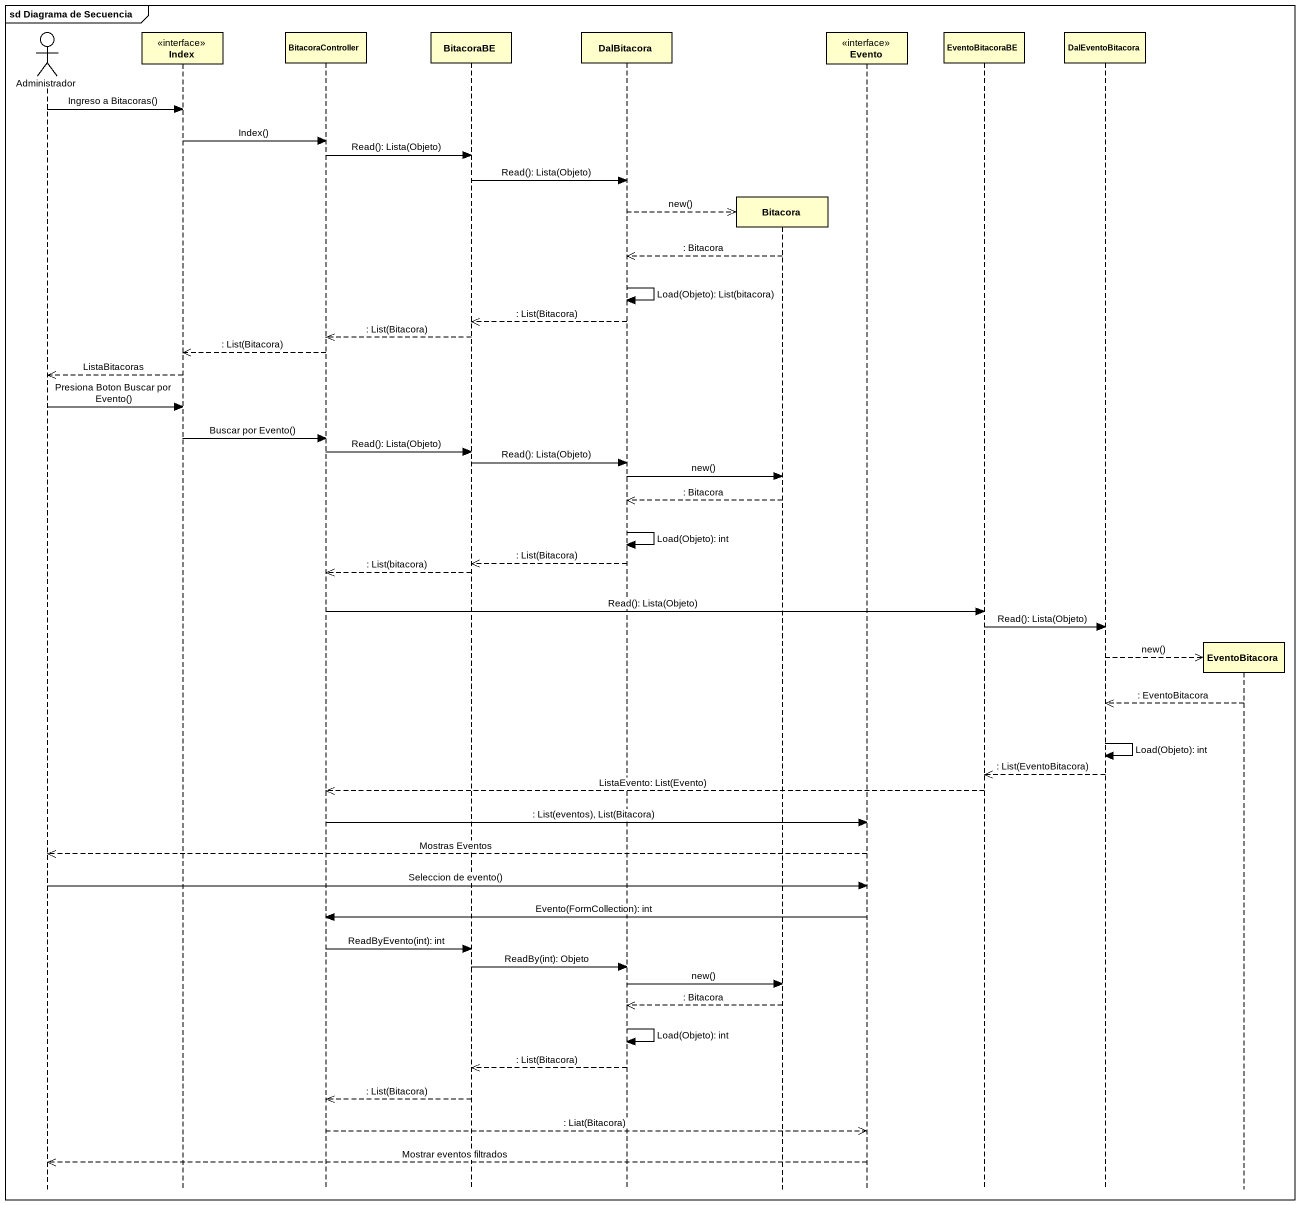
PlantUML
@startuml
mainframe sd Diagrama de Secuencia
hide footbox
actor Administrador
participant Index <<interface>>
participant BitacoraController
participant BitacoraBE
participant DalBitacora
participant Bitacora
participant Evento <<interface>>
participant EventoBitacoraBE
participant DalEventoBitacora
participant EventoBitacora

Administrador -> Index : Ingreso a Bitacoras()
Index -> BitacoraController : Index()
BitacoraController -> BitacoraBE : Read(): Lista(Objeto)
BitacoraBE -> DalBitacora : Read(): Lista(Objeto)
DalBitacora -->> Bitacora ** : new()
Bitacora -->> DalBitacora : : Bitacora
DalBitacora -> DalBitacora : Load(Objeto): List(bitacora)
DalBitacora -->> BitacoraBE : : List(Bitacora)
BitacoraBE -->> BitacoraController : : List(Bitacora)
BitacoraController -->> Index : : List(Bitacora)
Index -->> Administrador : ListaBitacoras
Administrador -> Index : Presiona Boton Buscar por Evento()
Index -> BitacoraController : Buscar por Evento()
BitacoraController -> BitacoraBE : Read(): Lista(Objeto)
BitacoraBE -> DalBitacora : Read(): Lista(Objeto)
DalBitacora -> Bitacora : new()
Bitacora -->> DalBitacora : : Bitacora
DalBitacora -> DalBitacora : Load(Objeto): int
DalBitacora -->> BitacoraBE : : List(Bitacora)
BitacoraBE -->> BitacoraController : : List(bitacora)
BitacoraController -> EventoBitacoraBE : Read(): Lista(Objeto)
EventoBitacoraBE -> DalEventoBitacora : Read(): Lista(Objeto)
DalEventoBitacora -->> EventoBitacora ** : new()
EventoBitacora -->> DalEventoBitacora : : EventoBitacora
DalEventoBitacora -> DalEventoBitacora : Load(Objeto): int
DalEventoBitacora -->> EventoBitacoraBE : : List(EventoBitacora)
EventoBitacoraBE -->> BitacoraController : ListaEvento: List(Evento)
BitacoraController -> Evento : : List(eventos), List(Bitacora)
Evento -->> Administrador : Mostras Eventos
Administrador -> Evento : Seleccion de evento()
Evento -> BitacoraController : Evento(FormCollection): int
BitacoraController -> BitacoraBE : ReadByEvento(int): int
BitacoraBE -> DalBitacora : ReadBy(int): Objeto
DalBitacora -> Bitacora : new()
Bitacora -->> DalBitacora : : Bitacora
DalBitacora -> DalBitacora : Load(Objeto): int
DalBitacora -->> BitacoraBE : : List(Bitacora)
BitacoraBE -->> BitacoraController : : List(Bitacora)
BitacoraController -->> Evento : : Liat(Bitacora)
Evento -->> Administrador : Mostrar eventos filtrados
@enduml
